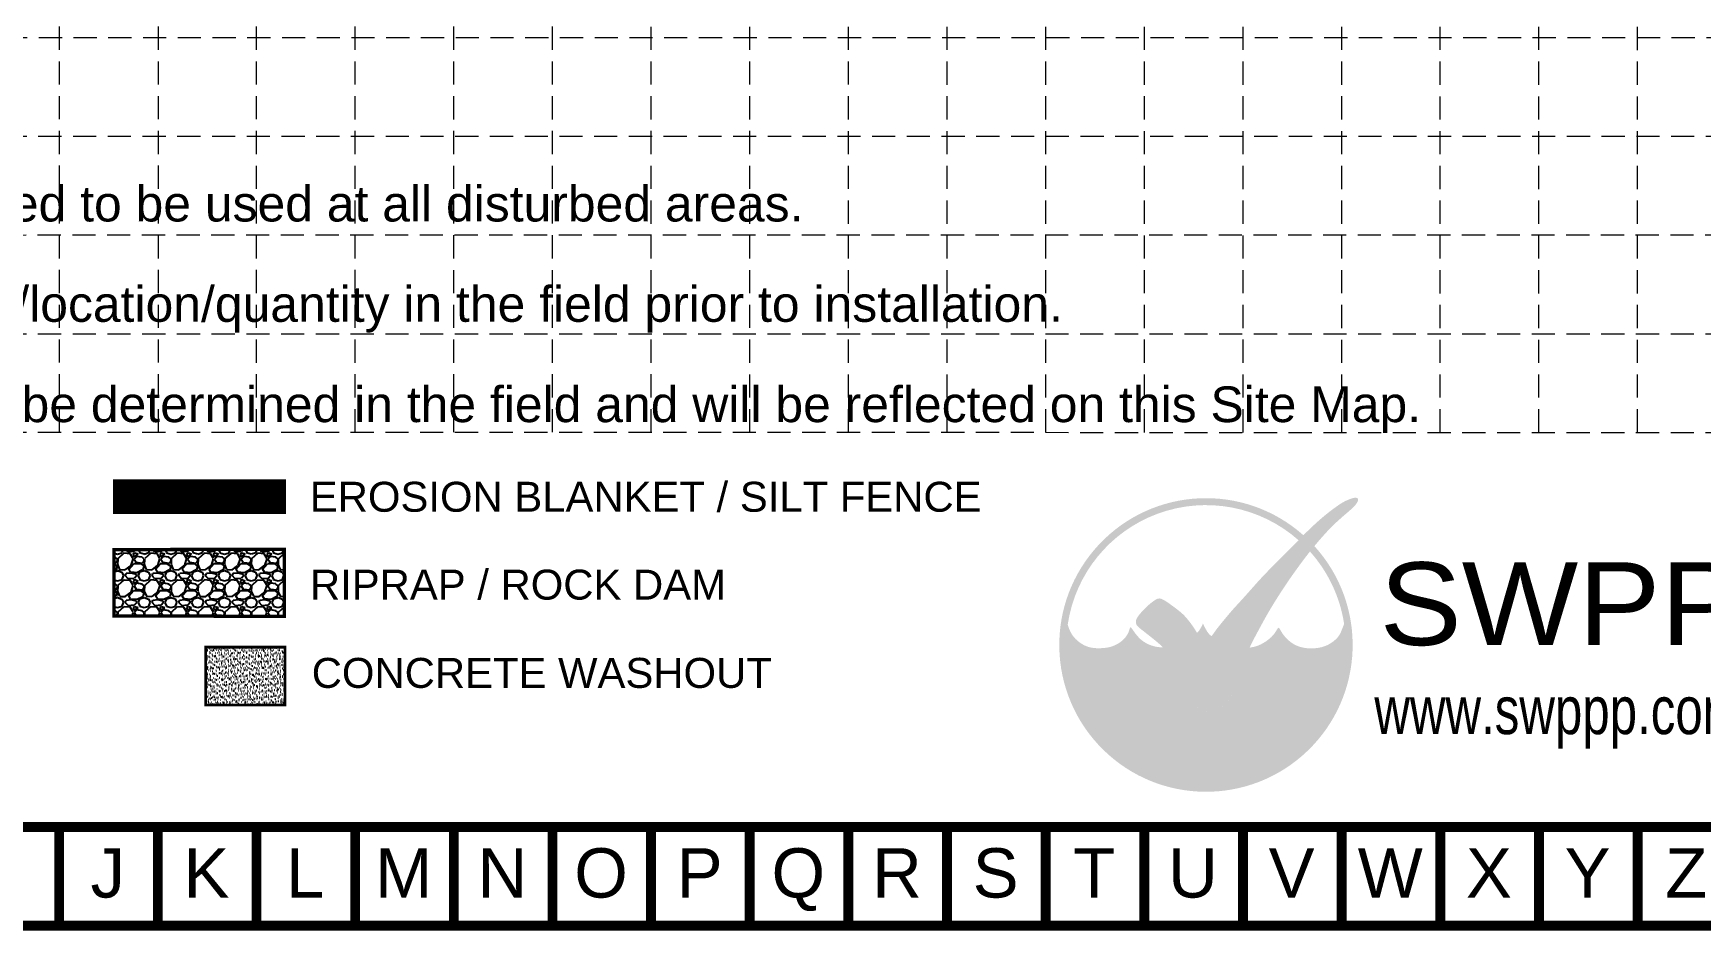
# Model space of a CAD drawing. Header units: inches. Extents: x 3987 to 4244, y 2117 to 2527.
# Drawn here: x 4049.9 to 4157.9, y 2117.2 to 2175.2 of the extents above; entities that cross this region are included whole.
import ezdxf
from ezdxf.enums import TextEntityAlignment as Align

# ---------------------------------------------------------------- set-up
doc = ezdxf.new("R2010")
doc.units = ezdxf.units.IN
doc.header["$MEASUREMENT"] = 0
doc.linetypes.add('ACAD_ISO02W100', pattern=[15, 12, -3])
doc.linetypes.add('HIDDEN', pattern=[0.375, 0.25, -0.125])
for name, color, linetype in [('BASE', 7, 'Continuous'), ('GRID', 254, 'HIDDEN'), ('LEGEND', 7, 'Continuous'), ('LOGO', 7, 'Continuous')]:
    doc.layers.add(name, color=color, linetype=linetype)
doc.styles.add('LOGO1', font='ROCKEB.TTF', dxfattribs={"height": 25})
doc.styles.get("Standard").update_dxf_attribs({"font": 'ARIAL.TTF'})

# ---------------------------------------------------------------- blocks, each defined once
blk = doc.blocks.new('washout')
at = {"layer": 'BASE'}
h = blk.add_hatch(dxfattribs=at)
h.set_pattern_fill('AR-SAND', color=30, scale=1.29438, style=0)
h.set_pattern_definition([(37.50000000000001, (1095.310110482622, -97.07849999999996), (-0.0815373428699146, 2.494042150135252), [0, -1.9674576, 0, -2.200446, 0, -2.1033675]), (7.499999999999999, (1095.310110482622, -97.07849999999996), (2.29076357176444, 3.652929423912071), [0, -1.0613916, 0, -1.7733006, 0, -0.6795494999999999]), (327.5, (1093.718023082621, -97.07849999999996), (4.0308829430139, 0.007324965717175819), [0, -0.6471899999999999, 0, -2.329884, 0, -3.041793]), (317.5, (1093.718023082621, -97.07849999999996), (3.891070154426286, 1.136045697739593), [0, -0.323595, 0, -1.5273684, 0, -1.747413])])
h.paths.add_polyline_path([(44.3144205259029, 0), (44.3144205259029, 32.35950000000003), (0, 32.35950000000003), (0, 0)])
at = {"layer": 'BASE', "color": 30, "linetype": 'ACAD_ISO02W100', "const_width": 1.617975}
blk.add_lwpolyline([(0, 0), (44.3144205259029, 0), (44.3144205259029, 32.35950000000003), (0, 32.35950000000003)], close=True, dxfattribs=at)
blk = doc.blocks.new('new logo')
at = {"layer": 'LOGO'}
h = blk.add_hatch(color=170, dxfattribs=at)
h.paths.add_polyline_path([(67.43436669341696, 44.06495050375229), (66.81727031464757, 44.70167314117548), (66.34759300670575, 45.24871552113716), (65.95874712728695, 45.76277899560289), (65.54078662706208, 46.40050941648764), (65.08612476668773, 47.19492139836989), (64.70113373003574, 47.94422620974046), (64.44141546083708, 48.47074545438991), (64.18003349695849, 49.01998634387367), (63.92098936547465, 49.58261258440202), (63.6682845934565, 50.14928788218049), (63.30552985964837, 50.98953756014684), (62.89859761464729, 52.00243083117616), (62.60400666336646, 52.78175668539184), (62.42417668476132, 53.26591190984448), (62.24678750192613, 53.74665256926652), (62.06786332863993, 54.22911497861305), (61.88342837862567, 54.71843545258378), (61.68950686567321, 55.2197503059967), (61.4827813413195, 55.73694226147975), (61.26256770815707, 56.26887967291231), (61.02884020654878, 56.81317730207501), (60.78157307685962, 57.36744991067597), (60.52074055945874, 57.92931226046053), (60.24631689470964, 58.49637911316206), (59.95827632297982, 59.06626523051099), (59.65659308463501, 59.63658537425088), (59.3416321735842, 60.20484373026582), (59.01532159789453, 60.76810218123236), (58.6799801192025, 61.32331203391432), (58.3379264991172, 61.86742459515189), (57.9914794992541, 62.39739117173454), (57.64295788122798, 62.91016307050261), (57.29468040666574, 63.40269159823174), (56.94896583717944, 63.87192806175513), (56.60723359717987, 64.31598082444403), (56.26730576222268, 64.73758647593519), (55.92610507067366, 65.14063866240346), (55.58055426086842, 65.52903103006852), (55.22757607117396, 65.90665722511926), (54.9126051837896, 66.22792855343505), (53.98474923276208, 66.22392463968349), (52.91935473147748, 66.33375111955394), (52.04874471761245, 66.4993716715878), (51.45011962709592, 66.64023227897499), (50.85193002856155, 66.81070941426977), (50.26481018131447, 67.01079234973318), (49.40992799193167, 67.35157784155643), (48.3329395550372, 67.91026301180835), (47.34101233286085, 68.55542070056424), (46.46296196937502, 69.26102107178544), (45.68643649099863, 70.02079119136823), (45.01202490568178, 70.79153725351765), (44.44008028801755, 71.52497525594475), (43.97886091477088, 72.15986743717161), (43.60347455952439, 72.68781708521738), (43.41620928306976, 72.94944009090233), (43.24774262082501, 73.17938984119965), (43.09743982611418, 73.37507449544043), (42.9646661522558, 73.53390221296259), (42.84878685255018, 73.65328115311956), (42.74916718031105, 73.73061947525261), (42.66479761842852, 73.76431490947962), (42.59316956812121, 73.7567234689944), (42.53139966018414, 73.71119073776094), (42.47660452541622, 73.6310622997409), (42.42590079461446, 73.5196837389), (42.37640509857643, 73.38040063919942), (42.32523406810016, 73.21655858460429), (42.18740513615103, 72.75888563756033), (41.9561405499642, 72.09962313388846), (41.66608672612888, 71.46126635301924), (41.36256217905955, 70.91088931154997), (40.98234426668064, 70.34156167859325), (40.52959921450034, 69.77016933868441), (40.00710580747565, 69.20913366960873), (39.42073781525401, 68.67318155444761), (38.76733691974717, 68.16520233464908), (38.06020221094273, 67.69536139802466), (37.31141319165186, 67.27180832507686), (36.53086855624228, 66.9013660366739), (35.7266652119053, 66.59112174628109), (34.8775898898285, 66.33766254426297), (33.96471368767628, 66.13898742422887), (32.9696955435727, 65.99329355418975), (31.88552928309441, 65.89972003686813), (30.76230547830553, 65.86273758586069), (29.64758253108041, 65.886090426044), (28.59288020978843, 65.97300087012624), (27.62092577485564, 66.12788351642136), (26.70698802858133, 66.3583279528583), (25.82758973239296, 66.67162418715145), (24.95177438938353, 67.07839124410654), (24.07515788133036, 67.58058168412566), (23.20857836784927, 68.17938713089006), (22.36391152967511, 68.8763094930971), (21.7616092695706, 69.46828349712935), (21.36769293559285, 69.89325159939867), (20.98402724501648, 70.35748361600162), (20.60977056628674, 70.87530425656485), (20.24408126783506, 71.46103823074264), (19.88611771809662, 72.12901024816485), (19.53503828550737, 72.8935450184745), (19.19000133850624, 73.76896725131971), (18.85016524552902, 74.76960165632786, -0.5957293136125847), (106.2760018091266, 106.7690969764611), (106.9679614989142, 107.4753717020492), (107.5327926264651, 108.0469837077307), (108.124928434447, 108.6401773555095, 37.93689005444305), (112.2907738164504, 104.5271438098485), (112.0546076328307, 104.2433409431268), (111.5731487816534, 103.6578336487268), (111.0873445282813, 103.0594449152591), (110.6126561216261, 102.4669366033749, -0.1464490997537612), (123.5658980036522, 75.0115671436976), (123.3349923606713, 74.47376829140873), (123.1291051774695, 73.97188437763369), (122.9433322335571, 73.50344305051613), (122.7727693084335, 73.06597195819793), (122.5123845942693, 72.40147500678552), (122.2195395709546, 71.71963953517505), (121.8957323383262, 71.10101739245839), (121.5237119631842, 70.52655194987696), (121.1120833209235, 70.00057737901193), (120.6583746577888, 69.507074021287), (120.15464929184, 69.02581192192497), (119.6161603830326, 68.56842091936846), (119.0420197112352, 68.13515120280962), (118.4369654662469, 67.73157477249347), (117.8062374313091, 67.3634495545318), (117.1494093773818, 67.03227123339276), (116.4671469577158, 66.73978949165434), (115.7601364393429, 66.48761029899576), (115.0306805711897, 66.27747441220784), (114.2757117860822, 66.10669382007117), (113.5036154913782, 65.97449770333924), (112.7173679294679, 65.87885508456277), (111.9171135744071, 65.81808749420216), (111.1145759637656, 65.796209711335), (110.2926843491149, 65.81749151192955), (109.4438866150237, 65.88697564290717), (108.5592379990756, 66.01003968852433), (107.6559564733101, 66.18992765825325), (106.7546399369435, 66.42984721920612), (105.8779007880649, 66.73241414725732), (105.0505526879971, 67.09819889583792), (104.2599800678055, 67.53461090203153), (103.5049819851237, 68.03966156371558), (102.7780132208396, 68.61410760003942), (102.0708276406548, 69.25921263170815), (101.3959926163454, 69.95666617422135), (100.7782775780731, 70.67606369508471), (100.2440906352645, 71.38384965795733), (99.83080780760123, 72.0234222075533), (99.54859959119621, 72.51562396157593), (99.39520320410048, 72.78967265948302), (99.25793088232251, 73.03217780000861), (99.13411420205595, 73.2378632136269), (99.02108473956305, 73.401452730616), (98.91617407108893, 73.51767018131213), (98.8169408747766, 73.58297920914278), (98.72185223633616, 73.60080270994654), (98.62960234337062, 73.57630339266143), (98.53888538348376, 73.51464396622744), (98.44839554427756, 73.42098713958094), (98.35682701335786, 73.30049562166616), (98.26287397832606, 73.15833212141877), (98.1652306267796, 72.9996593477745), (98.06261952859307, 72.82891193461546), (97.79983968486118, 72.39079616507328), (97.42327894307508, 71.80553211346407), (96.9312777515288, 71.14344193540917), (96.40926811780294, 70.54934242615306), (95.93412035989692, 70.06345094723775), (95.40824280853374, 69.58066275045306), (94.83537818133371, 69.11040134850691), (94.20692182474816, 68.64871508821346), (93.51950436091823, 68.19455109088469), (92.75406026929855, 67.73695848420076), (91.90117558088293, 67.27553909696726), (90.95032292370638, 66.85397279983155), (90.07647782476276, 66.57111373836656), (89.39382962908115, 66.38902740274668), (88.62141737041605, 66.22333800502994), (87.78423330278727, 66.08293933246938), (87.59057393187456, 65.60777853226546), (87.3753746857553, 65.06713114382197), (87.13245380379539, 64.44801874827276), (86.86338529637125, 63.75526875819214), (86.57184078500437, 62.998549351198), (86.2614918912019, 62.18752870482037), (85.93601023648502, 61.33187499675265), (85.59906744238714, 60.44125640467875), (85.25433513039641, 59.52534110599261), (84.90548492201673, 58.59379727841343), (84.55606134417532, 57.65609807038112), (84.2091005451449, 56.72093651322773), (83.8675115786195, 55.79681060898379), (83.53420349828001, 54.89221835999744), (83.21208535781577, 54.01565776830104), (82.90406621090123, 53.17562683606582), (82.61305511121752, 52.38062356543943), (82.34196111244462, 51.63914595857064), (82.09252175293122, 50.95739864046536), (81.86178850970825, 50.33241272759741), (81.64564134445098, 49.7589259592617), (81.32963430755916, 48.94886293952462), (80.9412426263749, 48.06105599693488), (80.54037206296083, 47.28885896313069), (80.09592498895096, 46.5810959206682), (79.62133804389664, 45.93962171778718), (79.12756072025407, 45.35785767002606), (78.60977001874537, 44.81173218146557), (78.0957882302973, 44.31956637071904), (77.57382638054932, 43.87398496828868), (77.0357597050702, 43.47334619232417), (76.48194786247095, 43.12228223224973), (75.90124655604237, 42.81417741467305), (75.3106815282133, 42.55154280236312), (74.58366328760222, 42.28216008004922), (73.73908163168099, 42.05437331524517), (72.97053126229346, 41.93723094778763), (72.24918366707865, 41.93159571371704), (71.55494511044384, 42.03646270485237), (70.87218960120978, 42.22203190639307), (70.06471900157179, 42.49513914490707), (69.36462657246483, 42.76622440454949), (68.67384260157215, 43.10731365066789), (68.0442108860004, 43.53242614326422)])
h.paths.add_polyline_path([(71.75783472236084, 72.04206697911447), (70.70049310291822, 73.89511549806943), (70.06608235929053, 75.22801285548928), (69.69194860993228, 74.28523172807402), (68.66713680480507, 72.59473187652603), (67.850266856793, 71.67209925217195), (67.9474074481147, 71.51096224118541), (68.11238292841989, 71.23827576818113), (68.26649697462508, 70.98747899707817), (68.41109201880249, 70.75924264153785), (68.54751049296983, 70.55423741532064), (68.67704397847876, 70.37266656501609), (68.80078065388147, 70.21286346861639), (68.91975784705497, 70.0726940369892), (69.03501288585986, 69.9500241809921), (69.14758309817643, 69.84271981147543), (69.25850581186532, 69.74864683931028), (69.36881835478712, 69.66567117535025), (69.47955805482488, 69.59165873044944), (69.59156901126656, 69.52478028442061), (69.70492240915104, 69.46442609284867), (69.81949620490661, 69.41029128028048), (69.93516835500478, 69.3620709712504), (70.05181681589484, 69.31946029029396), (70.16931954403539, 69.28215436195741), (70.28755449587226, 69.24984831077748), (70.40639962786437, 69.22223726128878), (70.52567187938283, 69.19908747527042), (70.64494412151444, 69.1804497634353), (70.7637282082433, 69.1664460737374), (70.88153599358074, 69.15719835412455), (70.99787933152011, 69.1528285525495), (71.11227007604515, 69.1534586169627), (71.22422008117414, 69.15921049531464), (71.33324120090253, 69.17020613555701), (71.43903851308852, 69.1865471609807), (71.54208999110216, 69.20825389624633), (71.64306683217809, 69.23532634135617), (71.74264023352437, 69.26776449630322), (71.84148139238494, 69.30556836109159), (71.94026150598057, 69.3487379357217), (72.03965177154956, 69.39727322018929), (72.14032338632887, 69.45117421450433), (72.24280517434593, 69.51049173123334), (72.34705646696818, 69.57547983326789), (72.45289422233806, 69.64644339605266), (72.56013539865181, 69.72368729507588), (72.66859695405896, 69.80751640578043), (72.77809584672511, 69.89823560363229), (72.8884490348193, 69.99614976408779), (72.99947347651346, 70.10156376261341), (73.11119969287023, 70.21491458401296), (73.22451245653164, 70.33716765050342), (73.2995113275544, 70.42267640194606), (72.52237915315533, 71.08303327204095)], flags=17)
blk.add_hatch(color=240, dxfattribs=at).paths.add_polyline_path([(117.7275464865586, 117.3027082276994), (118.856122858432, 118.1622653920398), (119.8175370652333, 118.8788077423613), (120.630613527794, 119.4688287864882), (121.3141766669458, 119.9488220322447), (121.887050903521, 120.3352809874572), (122.3680606583507, 120.6446991599494), (122.7760303522674, 120.893570057547), (123.1297844061022, 121.0983871880733), (123.4457268136922, 121.2734591501921), (123.7305798608924, 121.4243549059119), (123.9886454065629, 121.5544585080798), (124.2242253095635, 121.6671540095417), (124.4416214287543, 121.7658254631443), (124.645135622995, 121.8538569217338), (124.8390697511454, 121.9346324381575), (125.0277256720659, 122.0115360652617), (125.2145255528055, 122.0872760623933), (125.3993727931717, 122.1618575149053), (125.5812911011602, 122.234609714651), (125.7593041847688, 122.3048619534844), (125.9324357519937, 122.3719435232587), (126.0997095108316, 122.4351837158276), (126.2601491692787, 122.4939118230444), (126.4127784353319, 122.5474571367632), (126.5569261086302, 122.5953115451744), (126.6931413553826, 122.6376173218184), (126.8222784334409, 122.6746793365725), (126.9451916006569, 122.7068024593136), (127.0627351148819, 122.7342915599192), (127.175763233967, 122.7574515082672), (127.2851302157646, 122.7765871742343), (127.3916903181256, 122.7920034276974), (127.4960944023863, 122.8039746515471), (127.5981797438179, 122.8126532807217), (127.6975802211762, 122.8181612631721), (127.7939297132164, 122.820620546849), (127.8868620986945, 122.820153079704), (127.9760112563667, 122.8168808096874), (128.061011064988, 122.81092568475), (128.1414954033139, 122.8024096528434), (128.2171693413858, 122.7914241749303), (128.2880227143891, 122.777938764023), (128.354116548793, 122.7618924461462), (128.4155118710688, 122.7432242473247), (128.4722697076865, 122.7218731935825), (128.5244510851164, 122.697778310944), (128.5721170298294, 122.6708786254345), (128.6153285682951, 122.6411131630782), (128.6541670660097, 122.6083904619811), (128.6887952445701, 122.5724971085757), (128.7193961645978, 122.5331892013773), (128.7461528867161, 122.4902228388999), (128.7692484715464, 122.4433541196574), (128.7888659797108, 122.3923391421651), (128.805188471832, 122.3369340049375), (128.8183990085321, 122.2768948064879), (128.8285992911996, 122.2121300830623), (128.8355655842944, 122.1431581218276), (128.8389927930423, 122.0706496476807), (128.8385758226686, 121.9952753855199), (128.8340095784005, 121.9177060602423), (128.8249889654632, 121.8386123967453), (128.8112088890823, 121.7586651199266), (128.7923642544849, 121.6785349546833), (128.7681601348433, 121.5985775899846), (128.7383422751181, 121.5178885710824), (128.7026665882169, 121.4352484073006), (128.6608889870466, 121.3494376079612), (128.6127653845153, 121.259236682389), (128.5580516935308, 121.1634261399059), (128.4965038269989, 121.0607864898364), (128.427877697829, 120.9500982415031), (128.3518885424427, 120.830456938297), (128.2680888913232, 120.702218259881), (128.1759905984682, 120.5660529199849), (128.0751055178774, 120.4226316323384), (127.9649455035485, 120.2726251106725), (127.8450224094795, 120.1167040687168), (127.7148480896686, 119.9555392202012), (127.5739343981146, 119.7898012788562), (127.4208880677433, 119.6191548878166), (127.2506953471919, 119.439240407837), (127.0574373640243, 119.2446921290758), (126.8351952458058, 119.0301443416919), (126.5780501201003, 118.7902313358452), (126.2800831144727, 118.519587401694), (125.9353753564876, 118.212846829398), (125.5380079737093, 117.8646439091154), (125.0847538047787, 117.4716996396829), (124.5831525326367, 117.0390818546446), (124.0434355513021, 116.573945096223), (123.4758342547917, 116.0834439066393), (122.8905800371231, 115.5747328281157), (122.297904292315, 115.0549664028733), (121.7080384143838, 114.5312991731342), (121.1312137973477, 114.0108856811202), (120.5753530254802, 113.4991629051244), (120.0391434440805, 112.9946975677256), (119.5189635887019, 112.4943388275747), (119.0111919948999, 111.9949358433221), (118.512207198229, 111.4933377736176), (118.0183877342437, 110.9863937771123), (117.5261121384985, 110.4709530124555), (117.0317589465482, 109.943864638299), (116.5325917186848, 109.4028925532109), (116.0294141141492, 108.8494596154325), (115.5239148169219, 108.2859034231245), (115.0177825109816, 107.7145615744462), (114.512705880307, 107.1377716675582), (114.0103736088782, 106.55787130062), (113.5124743806737, 105.9771980717919), (113.0206968796724, 105.398089579233), (112.535773019558, 104.8215613895478), (112.0546076328235, 104.2433409431114), (111.5731487816682, 103.6578336487437), (111.087344528289, 103.0594449152644), (110.5931429348845, 102.4425801514926), (110.0864920636517, 101.8016447662478), (109.5633399767888, 101.1310441683494), (109.0196347364944, 100.4251837666165), (108.4528520536541, 99.68055490148154), (107.8665782339146, 98.90199263982694), (107.2659272316107, 98.09641798014735), (106.6560130010771, 97.27075192093707), (106.041949496648, 96.43191546069195), (105.4288506726588, 95.58682959790625), (104.8218304834441, 94.74241533107462), (104.2260028833388, 93.90559365869251), (103.6450933100737, 93.08135395497999), (103.0772731349623, 92.2669590970622), (102.5193252127148, 91.4577403377894), (101.9680323980407, 90.64902893001238), (101.4201775456498, 89.83615612658176), (100.8725435102519, 89.01445318034769), (100.3219131465568, 88.1792513441606), (99.76506930927373, 87.32588187087154), (99.20011762252645, 86.45164430202357), (98.63045478808955, 85.56171133392846), (98.06080027715238, 84.66322395159091), (97.49587356090352, 83.76332314001539), (96.9403941105311, 82.86914988420631), (96.39908139722446, 81.98784516916822), (95.87665489217237, 81.12654997990532), (95.37783406656231, 80.29240530142249), (94.9057816356984, 79.49028695228677), (94.4574332913395, 78.71601008531499), (94.02816796935967, 77.96312468688703), (93.61336460563268, 77.22518074338282), (93.20840213603184, 76.49572824118198), (92.80865949643062, 75.76831716666429), (92.40951562270382, 75.03649750620951), (92.00634945072402, 74.2938192461974), (91.59635460365935, 73.53676183657637), (91.18398345385448, 72.77352258156918), (90.77550306094767, 72.01522824896841), (90.3771804845778, 71.27300560656496), (89.99528278438304, 70.55798142215119), (89.63607702000206, 69.88128246351818), (89.30583025107393, 69.25403549845802), (89.01080953723573, 68.68736729476308), (88.75475175398564, 68.18732075681453), (88.53127304025173, 67.73960333535908), (88.33145935082166, 67.32483861773281), (88.14639664048096, 66.92365019127243), (87.96717086401762, 66.5166616433145), (87.78486797621825, 66.08449656119501), (87.59057393187051, 65.6077785322511), (87.37537468576011, 65.06713114381894), (87.13245380379628, 64.44801874828043), (86.86338529637261, 63.75526875819987), (86.57184078500377, 62.99854935118558), (86.26149189120565, 62.18752870484765), (85.93601023649326, 61.33187499679474), (85.59906744238144, 60.44125640463685), (85.25433513038591, 59.52534110598192), (84.90548492202183, 58.59379727843982), (84.55606134416526, 57.65609807037642), (84.20910054513502, 56.72093651318284), (83.86751157861364, 55.79681060900746), (83.53420349828001, 54.89221835999744), (83.21208535781577, 54.01565776830104), (82.90406621090123, 53.17562683606582), (82.61305511121752, 52.38062356543943), (82.34196111244462, 51.63914595857064), (82.09252175293197, 50.95739864046838), (81.8617885097039, 50.33241272759137), (81.64564134445249, 49.75892595926027), (81.4399602188698, 49.23167607479544), (81.24062509464824, 48.74540081351763), (81.04351593348017, 48.29483791474697), (80.8445126970584, 47.87472511780437), (80.63949534707427, 47.47980016200992), (80.42522130584528, 47.10548628511476), (80.20195783818424, 46.74994871858988), (79.97084966952849, 46.4120381923376), (79.73304152531583, 46.09060543625885), (79.48967813098315, 45.78450118025556), (79.24190421196806, 45.49257615422941), (78.99086449370807, 45.21368108808169), (78.73770370164038, 44.94666671171449), (78.48326390585913, 44.69059562563495), (78.22717655508339, 44.44537791277162), (77.96877044269002, 44.21113552665973), (77.70737436205489, 43.98799042083338), (77.44231710655389, 43.77606454882772), (77.17292746956284, 43.57547986417708), (76.89853424445882, 43.38635832041636), (76.61846622461766, 43.20882187107959), (76.33244882693435, 43.04296198178361), (76.04179396238203, 42.88874816647122), (75.7482101654521, 42.74611945116668), (75.45340597063831, 42.61501486189507), (75.15908991243117, 42.49537342468051), (74.86697052532335, 42.38713416554729), (74.57875634380659, 42.29023611052064), (74.29615590237415, 42.20461828562453), (74.02049128307635, 42.13027052852988), (73.75153875820025, 42.06738592349241), (73.48868814759331, 42.01620836641374), (73.23132927110103, 41.97698175319603), (72.97885194857076, 41.94994997974109), (72.73064599984875, 41.93535694195066), (72.48610124478127, 41.93344653572655), (72.24460750321475, 41.94446265697114), (72.00556476137741, 41.96839514149325), (71.76841367102057, 42.00421758473334), (71.53260505027869, 42.05064952203928), (71.29758971728518, 42.10641048875873), (71.06281849017242, 42.17022002023985), (70.82774218707533, 42.24079765183014), (70.59181162612629, 42.31686291887772), (70.35447762545914, 42.39713535673006), (70.11544525041805, 42.48074099855803), (69.87543655519015, 42.56843186882366), (69.63542784117315, 42.66136648981212), (69.39639540976523, 42.76070338380796), (69.15931556236413, 42.86760107309656), (68.92516460036782, 42.98321807996254), (68.69491882517374, 43.1087129266907), (68.46955453818066, 43.24524413556669), (68.24980396621831, 43.39361454176743), (68.03542303785268, 43.55320423204168), (67.82592360708252, 43.72303760603156), (67.62081752790536, 43.90213906337768), (67.41961665431924, 44.08953300372211), (67.2218328403232, 44.28424382670613), (67.02697793991493, 44.48529593197097), (66.83456380709288, 44.69171371915869), (66.64385821815819, 44.90364961390109), (66.45315263861721, 45.12576814579546), (66.26049445628064, 45.36386187042881), (66.06393105895842, 45.62372334338948), (65.86150983446021, 45.91114512026489), (65.65127817059505, 46.23191975664297), (65.43128345517377, 46.59183980811157), (65.1995730760057, 46.9966978302576), (64.95518677744631, 47.44976490377105), (64.70113373003153, 47.94422620974627), (64.44141546084322, 48.47074545437947), (64.18003349696315, 49.01998634386626), (63.9209893654736, 49.58261258440345), (63.668284593455, 50.1492878821863), (63.4259207079901, 50.71067594341134), (63.19789923615991, 51.25744047427476), (62.98689215282732, 51.78265728240654), (62.79025322397462, 52.28905058117356), (62.60400666336525, 52.78175668537725), (62.42417668476207, 53.26591190981914), (62.24678750192883, 53.74665256929983), (62.06786332862823, 54.22911497862105), (61.88342837862447, 54.71843545258407), (61.68950686568012, 55.21975030598952), (61.48278134132551, 55.73694226146134), (61.26256770815977, 56.26887967291119), (61.02884020654923, 56.8131773020725), (60.78157307685932, 57.36744991068013), (60.52074055945679, 57.9293122604677), (60.24631689470753, 58.49637911316869), (59.95827632297757, 59.06626523051729), (59.65659308463306, 59.63658537424784), (59.34163217358255, 60.20484373027323), (59.01532159790098, 60.76810218122413), (58.67998011920746, 61.32331203391162), (58.33792649911885, 61.86742459514583), (57.9914794992541, 62.39739117173733), (57.64295788123098, 62.91016307049655), (57.29468040666679, 63.40269159823341), (56.94896583718019, 63.87192806175896), (56.60723359717792, 64.31598082444762), (56.26730576222359, 64.7375864759319), (55.9261050706693, 65.14063866240818), (55.58055426086842, 65.5290310300735), (55.2275760711729, 65.90665722512429), (54.86409323993595, 66.27741089375722), (54.48702850550954, 66.64518568216901), (54.09330460624609, 67.01387523655647), (53.68082356150884, 67.38654423530383), (53.25140451470222, 67.76294148554769), (52.80784589023951, 68.14198682661163), (52.35294611253534, 68.5226000978208), (51.88950360600402, 68.90370113849923), (51.42031679505885, 69.28420978797018), (50.94818410411504, 69.6630458855588), (50.47590395758662, 70.0391292705882), (50.00648537882899, 70.4110705693207), (49.54377978696898, 70.77624355576317), (49.09184920007285, 71.13171279086045), (48.6547556362082, 71.47454283555705), (48.23656111344187, 71.80179825079736), (47.84132764984209, 72.11054359752555), (47.47311726347537, 72.39784343668713), (47.13599197240981, 72.66076232922555), (46.83286897533033, 72.89737235565048), (46.56208619339385, 73.10977567472995), (46.32083672837526, 73.30108196479597), (46.10631368204923, 73.47440090418132), (45.91571015619051, 73.63284217121839), (45.74621925257425, 73.77951544423946), (45.59503407297487, 73.91753040157654), (45.45934771916782, 74.04999672156322), (45.33674992270935, 74.17965823774782), (45.2264169342859, 74.30779540454532), (45.12792163436678, 74.43532283158842), (45.04083690342055, 74.56315512850861), (44.96473562191534, 74.6922069049383), (44.8991906703203, 74.82339277050946), (44.84377492910445, 74.95762733485364), (44.79806127873545, 75.09582520760294), (44.76165310508944, 75.23859612851243), (44.73427581566628, 75.38533035782692), (44.71568532337493, 75.53511328591483), (44.70563754112163, 75.68703030314389), (44.70388838181411, 75.84016679988252), (44.71019375835998, 75.99360816649838), (44.72430958366668, 76.14643979335969), (44.74599177064181, 76.29774707083408), (44.77524031145622, 76.4471031820242), (44.81303151533679, 76.59603248097002), (44.86058577077377, 76.74654711444543), (44.91912346625757, 76.90065922922423), (44.98986499027896, 77.06038097208065), (45.07403073132802, 77.22772448978878), (45.1728410778952, 77.40470192912275), (45.28751641847076, 77.59332543685647), (45.41903518230023, 77.79517587032498), (45.56740796164717, 78.0101089291054), (45.73240338952992, 78.23754902333758), (45.91379009896669, 78.47692056315873), (46.11133672297642, 78.72764795870825), (46.32481189457702, 78.9891556201244), (46.55398424678684, 79.260867957546), (46.79862241262545, 79.54220938111129), (47.05824459205352, 79.83232300359069), (47.3313672528085, 80.12922674828161), (47.61625642957048, 80.43065724111409), (47.91117815702013, 80.73435110801711), (48.21439846983814, 81.03804497492004), (48.52418340270444, 81.33947546775227), (48.8387989902991, 81.63637921244344), (49.15651126730328, 81.92649283492261), (49.47535872026781, 82.20767166028935), (49.79246964322187, 82.47824581032097), (50.10474478206734, 82.73666410596525), (50.40908488270492, 82.98137536816907), (50.70239069103423, 83.21082841788035), (50.98156295295778, 83.42347207604658), (51.24350241437489, 83.61775516361473), (51.48510982118717, 83.79212650153255), (51.70427027488391, 83.94557798766928), (51.90280629931225, 84.07927382758365), (52.08352477390927, 84.19492130375548), (52.24923257811026, 84.29422769866574), (52.40273659135158, 84.37890029479485), (52.54684369307001, 84.45064637462266), (52.68436076270159, 84.51117322063041), (52.81809467968193, 84.56218811529743), (52.95038450864351, 84.60509346936658), (53.08169805499585, 84.64007220662563), (53.2120353093442, 84.66700237912278), (53.34139626229558, 84.68576203890751), (53.46978090445403, 84.69622923802928), (53.59718922642596, 84.69828202853662), (53.72362121881661, 84.69179846247872), (53.84907687223136, 84.6766565919045), (53.9736782176905, 84.65286657821318), (54.09803544787397, 84.62096702020125), (54.22288079587558, 84.58162862601492), (54.34894649478987, 84.53552210380064), (54.47696477771051, 84.48331816170526), (54.60766787773295, 84.42568750787507), (54.74178802795025, 84.3633008504564), (54.88005746145695, 84.29682889759565), (55.023554187304, 84.22639359259034), (55.17473931836494, 84.14992181934488), (55.33641974347116, 84.06479169691335), (55.51140235145363, 83.96838134435103), (55.70249403114318, 83.85806888071312), (55.91250167136956, 83.73123242505457), (56.14423216096419, 83.58525009642989), (56.40049238875743, 83.41750001389423), (56.68312791383457, 83.22622880619889), (56.9901389762968, 83.01315714087693), (57.31856448650024, 82.78087419515799), (57.66544335480027, 82.53196914627173), (58.02781449155314, 82.26903117144721), (58.40271680711409, 81.99464944791387), (58.78718921183891, 81.71141315290157), (59.17827061608419, 81.42191146363916), (59.57317873043488, 81.1282316322839), (59.96984646639984, 80.83045321070304), (60.36638553571825, 80.52815382569213), (60.76090765012812, 80.22091110404486), (61.15152452136923, 79.90830267255652), (61.53634786117956, 79.58990615802202), (61.91348938129804, 79.26529918723648), (62.28106079346384, 78.93405938699453), (62.63768656266215, 78.59578867782801), (62.98404216687008, 78.25018615521458), (63.32131583730984, 77.89697520837038), (63.65069580520515, 77.53587922651002), (63.97337030177866, 77.1666215988484), (64.29052755825393, 76.78892571460105), (64.60335580585436, 76.40251496298316), (64.91304327580204, 76.00711273321025), (65.22025472228717, 75.6030677709222), (65.52356099136455, 75.19323024746238), (65.82100945205454, 74.78107569060045), (66.11064747337849, 74.37007962810488), (66.39052242435665, 73.9637175877447), (66.65868167401088, 73.5654650972889), (66.91317259136085, 73.17879768450626), (67.15204254542789, 72.80719087716608), (67.37388808240246, 72.45365273403007), (67.57950245715139, 72.11932143783548), (67.77022810171223, 71.8048677023128), (67.94740744812056, 71.51096224119124), (68.11238292841477, 71.23827576820095), (68.26649697462943, 70.98747899707297), (68.41109201880295, 70.75924264153647), (68.54751049297073, 70.55423741532175), (68.67704397847606, 70.3726665650144), (68.8007806538806, 70.21286346861726), (68.91975784705332, 70.07269403699033), (69.0350128858621, 69.95002418099124), (69.14758309817569, 69.84271981147897), (69.25850581186185, 69.74864683931276), (69.36881835478923, 69.6656711753505), (69.47955805482562, 69.59165873045109), (69.59156901127, 69.52478028442036), (69.70492240914609, 69.46442609285066), (69.81949620490661, 69.41029128028023), (69.93516835500598, 69.36207097124847), (70.05181681589784, 69.31946029029453), (70.16931954403569, 69.28215436195691), (70.28755449587302, 69.24984831077501), (70.40639962786437, 69.22223726128796), (70.52567187938642, 69.19908747526955), (70.64494412151414, 69.1804497634353), (70.763728208246, 69.16644607373684), (70.88153599357999, 69.1571983541248), (70.99787933151426, 69.1528285525495), (71.11227007604741, 69.1534586169627), (71.2242200811776, 69.15921049531495), (71.33324120090313, 69.17020613555725), (71.43903851309392, 69.18654716098213), (71.54208999110831, 69.20825389624798), (71.64306683217418, 69.23532634135452), (71.74264023352272, 69.26776449630268), (71.84148139238224, 69.30556836109133), (71.94026150598253, 69.34873793572115), (72.03965177155254, 69.39727322019145), (72.1403233863227, 69.45117421450323), (72.2428051743446, 69.51049173123249), (72.34705646696187, 69.57547983326401), (72.45289422234197, 69.64644339605822), (72.56013539865076, 69.723687295077), (72.66859695405596, 69.80751640578043), (72.77809584672346, 69.89823560363033), (72.88844903482081, 69.99614976408692), (72.9994734765139, 70.101563762612), (73.11119969286753, 70.21491458401545), (73.2245124565336, 70.33716765050676), (73.340510103062, 70.46942049364407), (73.46029096800268, 70.61277064498572), (73.58495338690443, 70.76831563609), (73.71559569531809, 70.93715299851533), (73.85331622879232, 71.12038026382031), (73.99921332287721, 71.31909496356263), (74.15432429604716, 71.53413040874128), (74.31944239847087, 71.76526302811217), (74.49529986324391, 72.01200502987199), (74.68262892345997, 72.27386862221692), (74.8821618122136, 72.55036601334312), (75.09463076259829, 72.84100941144688), (75.32076800770935, 73.14531102472472), (75.56130578064, 73.46278306137194), (75.8168297639008, 73.79310603711544), (76.08733943766444, 74.1366336977958), (76.37268773151916, 74.49388809678462), (76.67272757505367, 74.86539128745292), (76.9873118978556, 75.25166532317053), (77.31629362951413, 75.65323225730936), (77.65952569961809, 76.07061414324019), (78.01686103775484, 76.50433303433374), (78.3883278069768, 76.95478206662466), (78.77465510419167, 77.42183870680478), (79.17674725977005, 77.9052515042296), (79.59550860408368, 78.40476900825485), (80.03184346750379, 78.92013976823554), (80.4866561804015, 79.45111233352799), (80.96085107314728, 79.99743525348771), (81.45533247611301, 80.55885707746981), (81.97000572906336, 81.1345235844602), (82.50078020933817, 81.72116947196602), (83.04256630367298, 82.31492666712464), (83.59027439880104, 82.91192709707354), (84.13881488145717, 83.5083026889503), (84.6830981383755, 84.10018536989173), (85.21803455629008, 84.68370706703575), (85.7385345219351, 85.2549997075194), (86.24098056664603, 85.81135581976184), (86.72764380016343, 86.35471033730818), (87.2022674768278, 86.88815879498537), (87.66859485097935, 87.41479672762065), (88.13036917696022, 87.93771967004105), (88.59133370911152, 88.4600231570733), (89.05523170177318, 88.98480272354396), (89.52580640928734, 89.51515390428142), (90.00639391561799, 90.05376264850375), (90.49870162322395, 90.60167656300021), (91.00402976418681, 91.15953366895377), (91.52367857058961, 91.7279719875458), (92.05894827451391, 92.30762953995827), (92.61113910804144, 92.89914434737332), (93.18155130325509, 93.50315443097233), (93.77148509223645, 94.12029781193749), (94.38116307849384, 94.75039245335878), (95.00649735123685, 95.3899760859565), (95.64232237110241, 96.03476638235867), (96.28347259872662, 96.6804810151935), (96.9247824947449, 97.32283765708956), (97.56108651979378, 97.95755398067536), (98.1872191345096, 98.58034765857806), (98.79801479952829, 99.18693636342675), (99.38963166085942, 99.77429788085522), (99.96352260600865, 100.3444504485207), (100.5224642078564, 100.9006724170863), (101.0692330392804, 101.4462421372151), (101.6066056731611, 101.9844379595706), (102.1373586823776, 102.5185382348155), (102.6642686398092, 103.0518213136129), (103.1901121183357, 103.5875655466266), (103.7173554118805, 104.1284466686313), (104.2472236985486, 104.6747299508536), (104.7806318774878, 105.226078048632), (105.3184948478471, 105.7821536173051), (105.8617275087754, 106.3426193122122), (106.4112447594215, 106.907137788691), (106.9679614989335, 107.4753717020811), (107.5327926264607, 108.0469837077203), (108.1061548148852, 108.6213701972194), (108.6864718320205, 109.1968625072762), (109.2716692194148, 109.7715257108588), (109.8596725186147, 110.343424880936), (110.4484072711681, 110.9106250904779), (111.0357990186222, 111.4711914124526), (111.6197733025242, 112.0231889198292), (112.1982556644214, 112.5646826855767), (112.7718046070602, 113.0957229415671), (113.3515104779775, 113.6243005552865), (113.9510965859099, 114.1603915531237), (114.5842862395931, 114.7139719614684), (115.2648027477636, 115.2950178067093), (116.0063694191575, 115.913505115235), (116.8227095625102, 116.5794099134354)])
at = {"layer": 'LOGO', "style": 'LOGO1'}
for s, height, width, p in [('SWPPP', 31.32402216971279, 1.115, (136.9594672268489, 67.04660064738962)), ('www.swppp.com', 18.11183565668773, 0.77, (135.0078717796482, 33.35154233193424))]:
    blk.add_text(s, height=height, dxfattribs=dict(at, width=width)).set_placement(p)

msp = doc.modelspace()

# ---------------------------------------------------------------- hatches: boundary and pattern name
at = {"layer": 'LEGEND', "linetype": 'ACAD_ISO02W100'}
h = msp.add_hatch(dxfattribs=at)
h.set_pattern_fill('GRAVEL', color=240, scale=1.733206361906062, style=0)
h.set_pattern_definition([(228.0128, (3931.841255118619, 2050.004699581132), (-13.86564783121377, -15.59885958243677), [0.2331786511053939, -23.08472805638669]), (184.9697, (3931.685266546047, 2049.831378944936), (20.7984781653698, 1.73319129515538), [0.4001418863605288, -39.6140346172478]), (132.5103999999999, (3931.286629082809, 2049.796714817701), (17.33204753204027, -19.06528501457542), [0.2821451972419641, -27.93240919108169]), (267.2737, (3930.610678601666, 2049.36341322722), (1.733199459805494, 34.66412774937113), [0.3643858391144067, -36.07419113950082]), (292.8337, (3930.593346538047, 2048.999439891219), (-8.666048977696978, 20.79847012374315), [0.3573091575387445, -35.37365512611385]), (357.2737, (3930.732003046999, 2048.670130682459), (-34.66412774937113, 1.733199459805495), [0.3643858391144067, -36.07419113950082]), (37.69419999999999, (3931.095976382999, 2048.652798618839), (-22.53169543625061, -17.33204698922381), [0.4818816315943804, -47.70624339730369]), (72.2553, (3931.477281782618, 2048.947443700365), (12.13246318733192, 38.13053342989314), [0.4549458715239989, -45.03965687973314]), (121.4296, (3931.615938291571, 2049.38074529084), (-13.86566516677536, 22.53167410199615), [0.3656198820440841, -36.19640818611064]), (175.2364, (3931.425285591761, 2049.692722435986), (19.06527162113381, -1.73319168626069), [0.4174115545505575, -20.45315750694549]), (222.3974, (3931.009316064904, 2049.727386563226), (-20.79848908379964, -19.06525625746318), [0.5398036550029192, -53.44060170903533]), (138.8141, (3932.326552899953, 2049.346081163606), (-12.13244964076485, 10.39923351490494), [0.1842415694769764, -18.23999337250695]), (171.4692, (3932.187896391, 2049.467405608935), (22.53167973200947, -3.46642643354341), [0.3505184550127935, -34.70141024017187]), (225, (3931.841255118619, 2049.519401799796), (-1.924245609414912e-16, -1.733206898244954), [0.2451117769071173, -2.206011191783142]), (203.1986, (3931.719930673285, 2049.727386563226), (8.666031342720771, 3.466415020769599), [0.1319975301100419, -13.06770868432237]), (291.8014, (3931.598606227952, 2049.675390372366), (-1.733206206785217, 5.199619558902189), [0.1866715247963686, -9.146930713117493]), (30.9638, (3931.667934482428, 2049.502069736176), (5.199615657935162, 3.466417028300722), [0.3031880556818627, -9.803055046686922]), (161.5651, (3931.927915436714, 2049.658058308746), (3.46641347705141, -1.7332035943615), [0.2192350059238599, -5.261645341791722]), (16.38950000000001, (3930.593346538047, 2049.675390372366), (17.33206742936221, 5.199606450328313), [0.3071241673297541, -30.40537055993194]), (70.3462, (3930.887991619571, 2049.762050690461), (-6.932817210338721, -19.06527368241297), [0.2576601909673171, -25.50830517636716]), (293.1986, (3931.927915436714, 2050.004699581132), (-3.466415020769599, 8.666031342720771), [0.263993327013722, -12.9357128874187]), (343.6105, (3932.031907818428, 2049.762050690461), (-17.33206742936221, 5.199606450328315), [0.3071241673297515, -30.40537055993162]), (339.444, (3930.593346538047, 2048.600802427985), (-8.666035006502971, 3.466405784784543), [0.2961703031225077, -14.51235178582833]), (294.7751, (3930.870659555952, 2048.496810046269), (-8.666018271880345, 19.06527591172001), [0.2481570204849836, -24.56758142534705]), (66.80140000000002, (3931.945247500333, 2048.271493219218), (3.466415020769602, 8.666031342720771), [0.2639933270137219, -12.93571288741869]), (17.35400000000001, (3932.049239882047, 2048.51414210989), (-22.53168620429028, -6.932815918904776), [0.290539115652675, -28.76329445532854]), (69.444, (3931.095976382999, 2048.271493219218), (-3.466405784784548, -8.66603500650297), [0.148085151561254, -14.66043693738959]), (101.3098999999995, (3931.841255118619, 2048.271493219218), (-1.733202257953492, 6.93282675139572), [0.0883761923935898, -8.749275977886262]), (165.9638, (3931.823923055, 2048.358153537314), (5.199620032031076, -1.733202994912214), [0.3573091575387441, -6.788882659267948]), (186.009, (3931.477281782618, 2048.444813855408), (17.33206318732938, 1.733205178961248), [0.3311290754421533, -32.7817316722014]), (303.6901, (3931.667934482428, 2049.346081163606), (-1.733208674882414, 3.466411957338285), [0.2499664879268161, -5.99919744344995]), (353.1572, (3931.806590991381, 2049.138096400175), (29.46450705264642, -3.466426585866202), [0.436410962689775, -43.20461077841414]), (60.94540000000001, (3932.239892581857, 2049.086100209314), (-6.932825494766212, -12.13244519988106), [0.1784439941964005, -17.66600742163451]), (90, (3932.326552899953, 2049.24208878189), (-1.733206361906062, 1.733206361906062), [0.1039923817143637, -1.629213980191698]), (120.2564, (3931.44261765538, 2048.496810046269), (6.932816585398148, -12.13244878984548), [0.2407839606214378, -23.83768836260227]), (48.01279999999999, (3931.321293210047, 2048.7047948097), (13.86564783121377, 15.59885958243677), [0.4663573022107877, -22.85154940528129]), (0, (3931.63327035519, 2049.05143608208), (1.733206361906062, 1.733206361906062), [0.4506336540955761, -1.282572707810486]), (325.3048, (3932.083904009286, 2049.05143608208), (-17.33205366870127, 12.13245945554632), [0.2740441907064151, -27.13035408145875]), (254.0546, (3932.309220836334, 2048.89544750951), (-1.733206170033845, -6.932825667138562), [0.2523583127062466, -12.3655746546697]), (207.646, (3932.239892581857, 2048.652798618839), (-32.93091360919217, -17.33207698757451), [0.4108825661852607, -40.67744164738891]), (175.4261, (3931.875919245857, 2048.462145919029), (-22.53168367244895, 1.733197351245378), [0.4346864223596747, -43.03390901703604])])
h.paths.add_polyline_path([(4055.164538205921, 2137.53597452634), (4066.194441055277, 2137.516374909577), (4066.194441055277, 2141.849390814336), (4055.164538205921, 2141.832759268178)])

# ---------------------------------------------------------------- linework, layer by layer
at = {"layer": 'BASE', "const_width": 0.638952539340646}
for points in [[(4243.303704055351, 2117.491337736915), (4243.303704055351, 2526.420962914908), (3987.722688319088, 2526.420962914908), (3987.722688319088, 2117.491337736915)], [(4236.914178661947, 2123.880863130302), (4236.914178661947, 2520.031437521521), (3994.112213712509, 2520.031437521521), (3994.112213712509, 2123.880863130302)]]:
    msp.add_lwpolyline(points, close=True, dxfattribs=at)
for points in [[(4051.617942253162, 2123.880863130302), (4051.617942253162, 2117.491337736915)], [(4058.007467646566, 2123.880863130302), (4051.617942253162, 2123.880863130302)], [(4058.007467646566, 2123.880863130302), (4058.007467646566, 2117.491337736915)], [(4064.39699303997, 2123.880863130302), (4064.39699303997, 2117.491337736915)], [(4070.786518433374, 2123.880863130302), (4070.786518433374, 2117.491337736915)], [(4077.176043826778, 2123.880863130302), (4077.176043826778, 2117.491337736915)], [(4083.565569220199, 2123.880863130302), (4083.565569220199, 2117.491337736915)], [(4089.955094613603, 2123.880863130302), (4089.955094613603, 2117.491337736915)], [(4096.344620007008, 2123.880863130302), (4096.344620007008, 2117.491337736915)], [(4102.734145400411, 2123.880863130302), (4102.734145400411, 2117.491337736915)], [(4109.123670793815, 2123.880863130302), (4109.123670793815, 2117.491337736915)], [(4115.513196187219, 2123.880863130302), (4115.513196187219, 2117.491337736915)], [(4121.902721580623, 2123.880863130302), (4121.902721580623, 2117.491337736915)], [(4128.292246974044, 2123.880863130302), (4128.292246974044, 2117.491337736915)], [(4134.681772367449, 2123.880863130302), (4134.681772367449, 2117.491337736915)], [(4141.071297760853, 2123.880863130302), (4141.071297760853, 2117.491337736915)], [(4147.460823154256, 2123.880863130302), (4147.460823154256, 2117.491337736915)], [(4153.85034854766, 2123.880863130302), (4153.85034854766, 2117.491337736915)]]:
    msp.add_lwpolyline(points, dxfattribs=at)
at = {"layer": 'GRID', "color": 252, "linetype": 'HIDDEN', "lineweight": 0, "ltscale": 6}
for p, q in [((4051.640739563839, 2149.431832828415), (4051.642173283156, 2519.777369027449)), ((4058.047861404625, 2149.430825494877), (4058.041027599703, 2519.77586237349)), ((4064.397872848951, 2149.429827140287), (4064.410626127755, 2519.775059145361)), ((4070.789204251764, 2149.428822289336), (4070.828137302666, 2519.766592784206)), ((4077.176043826778, 2149.427818144594), (4077.176043826778, 2520.031437521521)), ((4083.565569220199, 2149.426813577586), (4083.565569220199, 2520.031437521521)), ((4089.955094613603, 2149.425809010577), (4089.955094613603, 2520.031437521521)), ((4096.344620007008, 2149.424804443568), (4096.344620007008, 2520.031437521521)), ((4102.734145400411, 2149.423799876559), (4102.734145400411, 2520.031437521521)), ((4109.123670793815, 2149.422795309551), (4109.123670793815, 2520.031437521521)), ((4115.513196187219, 2149.421790742542), (4115.513196187219, 2520.031437521521)), ((4121.902721580623, 2149.420786175533), (4121.902721580623, 2520.031437521521)), ((4128.292246974044, 2149.419781608525), (4128.292246974044, 2520.031437521521)), ((4134.681772367449, 2149.418777041516), (4134.681772367449, 2520.031437521521)), ((4141.071297760853, 2149.417772474507), (4141.071297760853, 2520.031437521521)), ((4147.460823154256, 2149.416767907499), (4147.460823154256, 2520.031437521521)), ((4153.85034854766, 2149.41576334049), (4153.85034854766, 2520.031437521521)), ((3994.051551561113, 2174.975703446422), (4236.853516510569, 2174.975703446422)), ((3994.018276271402, 2168.591190290794), (4236.650349787655, 2168.577545548241)), ((3993.973004754547, 2162.183640370742), (4236.650866422896, 2162.226730965762)), ((3993.994333491666, 2155.808360246294), (4236.674462946782, 2155.791293654594)), ((3993.994426024146, 2149.440896034395), (4236.666041265167, 2149.402742981765))]:
    msp.add_line(p, q, dxfattribs=at)
at = {"layer": 'LEGEND', "color": 84, "const_width": 2.252379937499755}
msp.add_lwpolyline([(4055.107534363523, 2145.260511864731), (4066.304833461031, 2145.260692045675)], dxfattribs=at)
at = {"layer": 'LEGEND', "color": 240, "linetype": 'ACAD_ISO02W100', "const_width": 0.2166507952382578}
msp.add_lwpolyline([(4055.164538205921, 2137.53597452634), (4066.194441055277, 2137.516374909577), (4066.194441055277, 2141.849390814336), (4055.164538205921, 2141.832759268178)], close=True, dxfattribs=at)

# ---------------------------------------------------------------- block references
at = {"layer": 'GRID', "xscale": 0.1710000000002765, "yscale": 0.1710000000002765, "zscale": 0.1709999999999992}
msp.add_blockref('new logo', (4113.713108181794, 2124.185663027722), dxfattribs=at)
at = {"layer": 'LEGEND', "xscale": 0.1158956693170694, "yscale": 0.1158956693170694, "zscale": 0.1158956693168275}
msp.add_blockref('washout', (4061.105874065863, 2131.773232808498), dxfattribs=at)

# ---------------------------------------------------------------- texts
at = {"layer": 'BASE', "color": 7}
for s, p in [('Stabilization practices are expected to be used at all disturbed areas.', (4001.285610671625, 2163.068039648258)), ('BMPs are not to scale; verify size/location/quantity in the field prior to installation.', (4001.045130958275, 2156.573507523789)), ('Location of concrete washout will be determined in the field and will be reflected on this Site Map.', (4000.902758356224, 2150.081575839125))]:
    msp.add_text(s, height=2.311602593083136, dxfattribs=at).set_placement(p)
at = {"layer": 'BASE'}
for s, p in [('J', (4054.764646776896, 2120.907864678516)), ('K', (4061.154172170317, 2120.907864678516)), ('L', (4067.543697563721, 2120.907864678516)), ('M', (4073.933222957125, 2120.907864678516)), ('N', (4080.322748350529, 2120.907864678516)), ('O', (4086.712273743933, 2120.907864678516)), ('P', (4093.101799137354, 2120.907864678516)), ('Q', (4099.491324530741, 2120.907864678516)), ('R', (4105.880849924162, 2120.907864678516)), ('S', (4112.270375317567, 2120.907864678516)), ('T', (4118.65990071097, 2120.907864678516)), ('U', (4125.049426104374, 2120.907864678516)), ('V', (4131.438951497778, 2120.907864678516)), ('W', (4137.8284768912, 2120.907864678516)), ('X', (4144.218002284586, 2120.907864678516)), ('Y', (4150.607527678008, 2120.907864678516)), ('Z', (4156.997053071412, 2120.907864678516))]:
    msp.add_text(s, height=3.19476269670323, dxfattribs=at).set_placement(p, align=Align.MIDDLE_CENTER)
at = {"layer": 'LEGEND'}
for s, p in [('EROSION BLANKET / SILT FENCE', (4067.852348979292, 2144.282390885086)), ('RIPRAP / ROCK DAM', (4067.859555783112, 2138.596136519248)), ('CONCRETE WASHOUT', (4067.973613384801, 2132.882541674932))]:
    msp.add_text(s, height=1.939497694421515, dxfattribs=at).set_placement(p)

doc.saveas('drawing.dxf')
